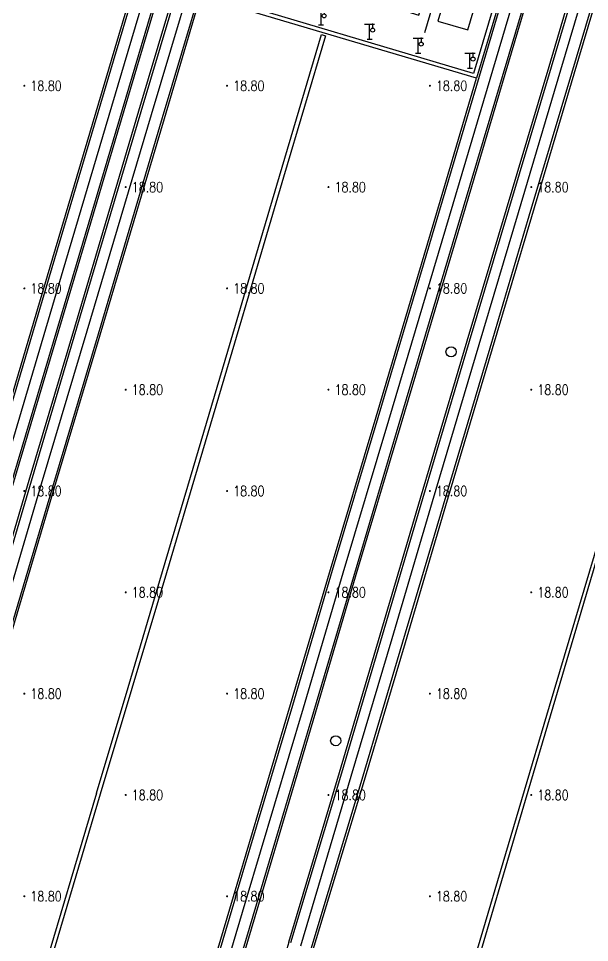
# Model space of a CAD drawing. Extents: x 404846 to 408477, y 3390929 to 3392894.
# Drawn here: x 406790.8 to 406847.1, y 3391829.8 to 3391921 of the extents above; entities that cross this region are included whole.
import ezdxf
from ezdxf.enums import TextEntityAlignment as Align

# ---------------------------------------------------------------- set-up
doc = ezdxf.new("R2010")
doc.units = 0
doc.header["$LTSCALE"] = 0.5
doc.header["$PDSIZE"] = 0.2
doc.layers.get('0').update_dxf_attribs({"linetype": 'CONTINUOUS'})
for name, color, linetype in [('3221', 6, 'CONTINUOUS'), ('DLSS', 4, 'CONTINUOUS'), ('DMTZ', 3, 'CONTINUOUS'), ('GCD', 1, 'CONTINUOUS'), ('GXYZ', 2, 'CONTINUOUS'), ('JMD', 6, 'CONTINUOUS'), ('SXSS', 5, 'CONTINUOUS'), ('ZBTZ', 3, 'CONTINUOUS')]:
    doc.layers.add(name, color=color, linetype=linetype)
doc.styles.add('HZ', font='rs.shx', dxfattribs={"width": 0.8, "bigfont": 'hztxt.shx'})
doc.linetypes.add('10422', pattern='A,0.75,[150,AAA.SHX,S=0.5,R=0,X=0,Y=0.5],1.5,[177,AAA.SHX,S=1,R=0,X=0,Y=0.4],0.75', length=3)
doc.linetypes.add('1161', pattern='A,0,[149,AAA.SHX,S=0.15,R=0,X=0,Y=0],-1.6', length=1.6)
doc.linetypes.add('447', pattern='A,8,-1,[148,AAA.SHX,S=1,R=0,X=0,Y=0],-1', length=10)

# ---------------------------------------------------------------- blocks, each defined once
blk = doc.blocks.new('gc063')
for p, q in [((-1, 3), (1, 3)), ((0, 0), (0, 3)), ((0.6, 3), (0.6, 2.2)), ((-0.5, 0), (0.5, 0))]:
    blk.add_line(p, q)
blk.add_circle((0.6, 1.8), 0.4)
blk.add_point((0.6, 3))
blk.add_point((0.6, 3))
blk = doc.blocks.new('GC200')
at = {"linetype": 'Continuous', "const_width": 0.2, "flags": 128}
blk.add_lwpolyline([(-0.1, 0, 1), (0.1, 0, 1)], format="xyb", close=True, dxfattribs=at)
blk = doc.blocks.new('gc188')
blk.add_circle((0, 0), 1)

msp = doc.modelspace()

# ---------------------------------------------------------------- linework, layer by layer
at = {"layer": '3221', "color": 6}
for points in [[(406749.55, 3391851.382, 18.719), (406759.147, 3391883.818, 18.715), (406765.696, 3391905.851, 18.701), (406771.481, 3391925.358, 18.815), (406777.483, 3391945.539, 19.076), (406782.81, 3391963.523, 19.046), (406784.779, 3391970.166, 18.999), (406814.501, 3391961.359, 18.999), (406812.533, 3391954.717, 19.046), (406807.202, 3391936.719, 19.076), (406801.198, 3391916.532, 18.815), (406795.414, 3391897.028, 18.701), (406788.868, 3391875.004, 18.715), (406779.271, 3391842.57, 18.719)], [(406783.499, 3391842.808, 18.741), (406789.127, 3391861.755, 18.781), (406793.067, 3391875.089, 18.753), (406797.566, 3391890.184, 18.614), (406803.9, 3391911.534, 18.504), (406809.704, 3391931.054, 18.466), (406815.543, 3391950.694, 18.388), (406818.402, 3391960.318, 18.416), (406848.118, 3391951.49, 18.416), (406845.259, 3391941.863, 18.388), (406839.419, 3391922.22, 18.466), (406833.617, 3391902.708, 18.504), (406827.28, 3391881.348, 18.614), (406822.786, 3391866.269, 18.753), (406818.85, 3391852.948, 18.781), (406813.216, 3391833.984, 18.741)], [(406818.629, 3391829.5, 18.713), (406823.606, 3391846.24, 18.852), (406827.632, 3391859.825, 18.852), (406831.615, 3391873.336, 18.712), (406836.221, 3391888.842, 18.684), (406840.089, 3391901.861, 18.749), (406844.288, 3391915.943, 18.872), (406847.961, 3391928.344, 18.986), (406852.414, 3391943.384, 18.97), (406854.263, 3391949.589, 19.004), (406883.973, 3391940.737, 19.004), (406882.131, 3391934.557, 18.97), (406877.685, 3391919.541, 18.986), (406874.003, 3391907.113, 18.872), (406869.801, 3391893.018, 18.749), (406865.937, 3391880.014, 18.684), (406861.341, 3391864.54, 18.712), (406857.361, 3391851.037, 18.852), (406853.325, 3391837.419, 18.852), (406848.353, 3391820.696, 18.713)], [(406813.216, 3391833.984, 18.741), (406805.883, 3391809.287, 18.797), (406801.578, 3391794.676, 18.876), (406797.725, 3391781.754, 18.961), (406793.971, 3391769.014, 19.052), (406789.238, 3391753.089, 18.982), (406784.867, 3391738.351, 18.834), (406780.917, 3391724.963, 18.758), (406778.26, 3391716.019, 18.722), (406775.931, 3391708.238, 18.676), (406773.116, 3391698.626, 18.704), (406770.046, 3391688.364, 18.722), (406764.484, 3391669.57, 18.816), (406762.257, 3391662.005, 18.649)]]:
    msp.add_polyline3d(points, dxfattribs=at)
at = {"layer": 'DMTZ', "linetype": '10422', "flags": 128}
for points, elevation in [([(406835.954, 3391915.128), (406808.743, 3391923.218), (406815.049, 3391944.482), (406816.511, 3391944.029), (406816.865, 3391943.857), (406817.117, 3391943.585), (406817.434, 3391943.008), (406817.621, 3391942.472), (406817.621, 3391942.101), (406812.97, 3391926.47), (406815.959, 3391925.574), (406820.702, 3391941.805)], 19.297), ([(406830.299, 3391938.949), (406830.519, 3391939.37), (406830.852, 3391939.593), (406831.236, 3391939.656), (406831.611, 3391939.571), (406831.906, 3391939.386), (406832.128, 3391939.091), (406832.181, 3391938.736), (406832.136, 3391938.348), (406827.338, 3391922.247), (406830.281, 3391921.348), (406835.106, 3391937.576), (406835.368, 3391937.969), (406835.671, 3391938.148), (406836.066, 3391938.21), (406836.376, 3391938.156), (406836.671, 3391937.966), (406836.869, 3391937.713), (406836.968, 3391937.413), (406836.953, 3391936.977), (406832.134, 3391920.762), (406835.102, 3391919.904), (406839.895, 3391936.112), (406840.024, 3391936.392), (406840.313, 3391936.636), (406840.625, 3391936.774), (406841.04, 3391936.759), (406842.296, 3391936.391), (406835.954, 3391915.128)], 18.984)]:
    msp.add_lwpolyline(points, dxfattribs=dict(at, elevation=elevation))
at = {"layer": 'JMD', "linetype": '447', "flags": 128}
for points, elevation in [([(406848.033, 3391953.98), (406846.177, 3391950.977), (406835.674, 3391915.595), (406809.115, 3391923.527), (406819.572, 3391958.75), (406819.693, 3391962.429), (406814.492, 3391963.928), (406812.637, 3391960.912), (406802.126, 3391925.579), (406775.586, 3391933.431), (406786.063, 3391968.818), (406786.159, 3391972.313), (406778.492, 3391974.639), (406776.62, 3391971.471), (406766.162, 3391936.252)], 20.381), ([(406830.846, 3391919.647), (406835.394, 3391934.999)], 19.886)]:
    msp.add_lwpolyline(points, dxfattribs=dict(at, elevation=elevation))
at = {"layer": 'SXSS', "linetype": 'Continuous', "flags": 128}
for points, elevation in [([(406834.733, 3391824.729), (406840.442, 3391843.937), (406843.167, 3391853.13), (406847.594, 3391868.049), (406852.804, 3391885.632), (406858.528, 3391904.991), (406865.973, 3391929.986), (406866.284, 3391929.894), (406858.839, 3391904.898), (406853.115, 3391885.54), (406847.906, 3391867.957), (406843.478, 3391853.037), (406840.753, 3391843.845), (406835.102, 3391824.62)], 18.715), ([(406798.471, 3391844.555), (406801.588, 3391854.994), (406804.984, 3391866.435), (406807.758, 3391875.753), (406811.421, 3391888.188), (406813.757, 3391896.098), (406816.534, 3391905.467), (406820.675, 3391919.433), (406821.062, 3391919.318), (406816.922, 3391905.352), (406814.145, 3391895.983), (406811.809, 3391888.073), (406808.145, 3391875.638), (406805.371, 3391866.32), (406801.975, 3391854.878), (406798.833, 3391844.448)], 18.668), ([(406798.471, 3391844.555), (406792.781, 3391825.395), (406787.872, 3391808.721), (406782.408, 3391790.317), (406778.301, 3391776.5), (406774.954, 3391765.222), (406771.876, 3391754.757), (406770.237, 3391749.272), (406768.297, 3391742.703), (406765.947, 3391734.783), (406763.342, 3391725.932), (406760.39, 3391715.901), (406756.683, 3391703.46), (406753.056, 3391691.209), (406747.027, 3391670.957), (406745.93, 3391667.155)], 18.681), ([(406798.833, 3391844.448), (406793.143, 3391825.288), (406788.234, 3391808.614), (406782.769, 3391790.21), (406778.663, 3391776.392), (406775.316, 3391765.115), (406772.238, 3391754.649), (406770.599, 3391749.164), (406768.659, 3391742.596), (406766.309, 3391734.676), (406763.704, 3391725.825), (406760.752, 3391715.794), (406757.045, 3391703.352), (406753.418, 3391691.102), (406747.389, 3391670.851), (406746.294, 3391667.047)], 18.681)]:
    msp.add_lwpolyline(points, dxfattribs=dict(at, elevation=elevation))
at = {"layer": 'ZBTZ', "linetype": '1161', "flags": 128}
for points, elevation in [([(406778.006, 3391842.945), (406787.618, 3391875.375), (406794.164, 3391897.399), (406799.948, 3391916.903), (406805.952, 3391937.09), (406811.283, 3391955.087), (406813.41, 3391962.168)], 18.867), ([(406778.234, 3391842.877), (406787.834, 3391875.311), (406794.38, 3391897.335), (406800.164, 3391916.839), (406806.168, 3391937.025), (406811.499, 3391955.023), (406813.409, 3391961.469), (406815.5, 3391960.816), (406813.58, 3391954.407), (406808.249, 3391936.408), (406802.245, 3391916.221), (406796.461, 3391896.717), (406789.915, 3391874.694), (406780.319, 3391842.259)], 18.867), ([(406780.53, 3391842.196), (406790.129, 3391874.631), (406796.674, 3391896.654), (406802.459, 3391916.157), (406808.463, 3391936.344), (406813.794, 3391954.343), (406815.762, 3391960.985)], 18.867), ([(406782.28, 3391843.169), (406787.891, 3391862.121), (406791.831, 3391875.456), (406796.331, 3391890.551), (406802.665, 3391911.901), (406808.469, 3391931.421), (406814.307, 3391951.061), (406817.166, 3391960.685)], 18.583), ([(406782.472, 3391843.113), (406788.109, 3391862.056), (406792.049, 3391875.391), (406796.548, 3391890.486), (406802.882, 3391911.836), (406808.686, 3391931.357), (406814.525, 3391950.996), (406817.286, 3391960.292), (406819.37, 3391959.673), (406816.609, 3391950.377), (406810.77, 3391930.737), (406804.966, 3391911.217), (406798.632, 3391889.867), (406794.133, 3391874.772), (406790.193, 3391861.439), (406784.57, 3391842.49)], 18.583), ([(406812.187, 3391834.289), (406817.832, 3391853.25), (406821.768, 3391866.571), (406826.262, 3391881.651), (406832.599, 3391903.01), (406838.401, 3391922.522), (406844.24, 3391942.166), (406847.1, 3391951.793)], 18.583), ([(406814.277, 3391833.669), (406819.913, 3391852.633), (406823.849, 3391865.954), (406828.343, 3391881.032), (406834.68, 3391902.392), (406840.482, 3391921.904), (406846.322, 3391941.547), (406849.181, 3391951.175)], 18.583), ([(406814.473, 3391833.611), (406820.103, 3391852.577), (406824.039, 3391865.897), (406828.533, 3391880.975), (406834.87, 3391902.336), (406840.672, 3391921.847), (406846.512, 3391941.491), (406849.372, 3391951.118)], 18.583), ([(406817.438, 3391829.835), (406822.432, 3391846.589), (406826.458, 3391860.172), (406830.441, 3391873.684), (406835.047, 3391889.191), (406838.916, 3391902.211), (406843.114, 3391916.292), (406846.787, 3391928.692), (406851.24, 3391943.733), (406853.62, 3391951.802)], 18.775), ([(406819.855, 3391829.136), (406824.921, 3391845.85), (406828.947, 3391859.436), (406832.93, 3391872.947), (406837.535, 3391888.452), (406841.404, 3391901.47), (406845.602, 3391915.553), (406849.276, 3391927.955), (406853.729, 3391942.994), (406856.21, 3391951.529)], 18.804), ([(406819.652, 3391829.197), (406824.68, 3391845.922), (406828.706, 3391859.507), (406832.689, 3391873.018), (406837.294, 3391888.523), (406841.162, 3391901.542), (406845.361, 3391915.624), (406849.034, 3391928.026), (406853.488, 3391943.065), (406855.253, 3391948.991), (406853.186, 3391949.557), (406851.443, 3391943.673), (406846.989, 3391928.632), (406843.316, 3391916.232), (406839.118, 3391902.15), (406835.249, 3391889.131), (406830.643, 3391873.624), (406826.66, 3391860.112), (406822.634, 3391846.529), (406817.617, 3391829.792)], 18.839), ([(406784.784, 3391842.426), (406790.398, 3391861.378), (406794.338, 3391874.712), (406798.837, 3391889.806), (406805.171, 3391911.157), (406808.743, 3391923.218)], 18.706), ([(406811.975, 3391834.352), (406817.625, 3391853.311), (406821.561, 3391866.633), (406826.055, 3391881.712), (406832.392, 3391903.072), (406835.954, 3391915.128)], 18.647), ([(406727.139, 3391548.029), (406730.134, 3391558.094), (406734.586, 3391573.087), (406738.116, 3391585.027), (406742.463, 3391599.661), (406748.622, 3391620.405), (406755.618, 3391644.074), (406761.032, 3391662.368), (406763.243, 3391669.937), (406768.805, 3391688.733), (406771.874, 3391698.994), (406774.69, 3391708.606), (406777.02, 3391716.389), (406779.675, 3391725.331), (406783.625, 3391738.718), (406787.997, 3391753.458), (406792.729, 3391769.382), (406796.484, 3391782.122), (406800.336, 3391795.044), (406804.642, 3391809.655), (406811.975, 3391834.352)], 18.834), ([(406812.187, 3391834.289), (406804.853, 3391809.592), (406800.548, 3391794.981), (406796.696, 3391782.059), (406792.941, 3391769.319), (406788.208, 3391753.395), (406783.837, 3391738.655), (406779.887, 3391725.268), (406777.231, 3391716.326), (406774.901, 3391708.543), (406772.086, 3391698.931), (406769.016, 3391688.67), (406763.454, 3391669.874), (406761.24, 3391662.306), (406755.825, 3391644.013), (406748.83, 3391620.343), (406742.671, 3391599.599), (406738.324, 3391584.965), (406734.793, 3391573.026), (406730.341, 3391558.032), (406727.453, 3391548.325), (406729.55, 3391547.701), (406732.439, 3391557.409), (406736.891, 3391572.404), (406740.422, 3391584.344), (406744.768, 3391598.976), (406750.928, 3391619.722), (406757.924, 3391643.392), (406765.546, 3391669.257), (406771.106, 3391688.048), (406774.177, 3391698.312), (406776.992, 3391707.924), (406779.321, 3391715.703), (406781.978, 3391724.649), (406785.927, 3391738.037), (406790.298, 3391752.774), (406795.032, 3391768.7), (406798.786, 3391781.439), (406802.639, 3391794.362), (406806.944, 3391808.973), (406814.277, 3391833.669)], 18.839), ([(406729.644, 3391547.283), (406732.64, 3391557.349), (406737.092, 3391572.344), (406740.623, 3391584.284), (406744.969, 3391598.917), (406751.129, 3391619.662), (406758.125, 3391643.333), (406765.742, 3391669.199), (406771.302, 3391687.99), (406774.373, 3391698.254), (406777.189, 3391707.866), (406779.517, 3391715.644), (406782.174, 3391724.591), (406786.124, 3391737.979), (406790.495, 3391752.716), (406795.228, 3391768.642), (406798.983, 3391781.381), (406802.835, 3391794.304), (406807.141, 3391808.915), (406814.473, 3391833.611)], 18.843), ([(406817.438, 3391829.835), (406814.486, 3391819.967), (406809.201, 3391802.039), (406802.945, 3391780.882), (406797.356, 3391762.008), (406792.003, 3391744.042), (406786.356, 3391725.006), (406779.988, 3391703.561), (406774.458, 3391684.905), (406767.391, 3391660.953)], 18.733)]:
    msp.add_lwpolyline(points, dxfattribs=dict(at, elevation=elevation))

# ---------------------------------------------------------------- block references
at = {"layer": 'DLSS', "linetype": 'Continuous', "xscale": 0.5, "yscale": 0.5}
for p in [(406820.626, 3391920.379, 18.911), (406825.411, 3391918.972, 18.728), (406830.201, 3391917.593, 18.728), (406835.31, 3391916.113, 18.711)]:
    msp.add_blockref('gc063', p, dxfattribs=at)
at = {"layer": 'GCD', "linetype": 'Continuous'}
ref = msp.add_blockref('GC200', (406791.358, 3391914.379, 18.8), dxfattribs=dict(at, xscale=0.5, yscale=0.5, zscale=0.5))
ref.add_attrib('height', '18.80', dxfattribs={"linetype": 'Continuous', "height": 1, "style": 'HZ', "width": 0.8}).set_placement((406791.958, 3391914.379, 18.8), align=Align.MIDDLE_LEFT)
ref = msp.add_blockref('GC200', (406811.358, 3391914.379, 18.8), dxfattribs=dict(at, xscale=0.5, yscale=0.5, zscale=0.5))
ref.add_attrib('height', '18.80', dxfattribs={"linetype": 'Continuous', "height": 1, "style": 'HZ', "width": 0.8}).set_placement((406811.958, 3391914.379, 18.8), align=Align.MIDDLE_LEFT)
ref = msp.add_blockref('GC200', (406831.358, 3391914.379, 18.8), dxfattribs=dict(at, xscale=0.5, yscale=0.5, zscale=0.5))
ref.add_attrib('height', '18.80', dxfattribs={"linetype": 'Continuous', "height": 1, "style": 'HZ', "width": 0.8}).set_placement((406831.958, 3391914.379, 18.8), align=Align.MIDDLE_LEFT)
ref = msp.add_blockref('GC200', (406801.358, 3391904.379, 18.8), dxfattribs=dict(at, xscale=0.5, yscale=0.5, zscale=0.5))
ref.add_attrib('height', '18.80', dxfattribs={"linetype": 'Continuous', "height": 1, "style": 'HZ', "width": 0.8}).set_placement((406801.958, 3391904.379, 18.8), align=Align.MIDDLE_LEFT)
ref = msp.add_blockref('GC200', (406821.358, 3391904.379, 18.8), dxfattribs=dict(at, xscale=0.5, yscale=0.5, zscale=0.5))
ref.add_attrib('height', '18.80', dxfattribs={"linetype": 'Continuous', "height": 1, "style": 'HZ', "width": 0.8}).set_placement((406821.958, 3391904.379, 18.8), align=Align.MIDDLE_LEFT)
ref = msp.add_blockref('GC200', (406841.358, 3391904.379, 18.8), dxfattribs=dict(at, xscale=0.5, yscale=0.5, zscale=0.5))
ref.add_attrib('height', '18.80', dxfattribs={"linetype": 'Continuous', "height": 1, "style": 'HZ', "width": 0.8}).set_placement((406841.958, 3391904.379, 18.8), align=Align.MIDDLE_LEFT)
ref = msp.add_blockref('GC200', (406791.358, 3391894.379, 18.8), dxfattribs=dict(at, xscale=0.5, yscale=0.5, zscale=0.5))
ref.add_attrib('height', '18.80', dxfattribs={"linetype": 'Continuous', "height": 1, "style": 'HZ', "width": 0.8}).set_placement((406791.958, 3391894.379, 18.8), align=Align.MIDDLE_LEFT)
ref = msp.add_blockref('GC200', (406811.358, 3391894.379, 18.8), dxfattribs=dict(at, xscale=0.5, yscale=0.5, zscale=0.5))
ref.add_attrib('height', '18.80', dxfattribs={"linetype": 'Continuous', "height": 1, "style": 'HZ', "width": 0.8}).set_placement((406811.958, 3391894.379, 18.8), align=Align.MIDDLE_LEFT)
ref = msp.add_blockref('GC200', (406831.358, 3391894.379, 18.8), dxfattribs=dict(at, xscale=0.5, yscale=0.5, zscale=0.5))
ref.add_attrib('height', '18.80', dxfattribs={"linetype": 'Continuous', "height": 1, "style": 'HZ', "width": 0.8}).set_placement((406831.958, 3391894.379, 18.8), align=Align.MIDDLE_LEFT)
ref = msp.add_blockref('GC200', (406801.358, 3391884.379, 18.8), dxfattribs=dict(at, xscale=0.5, yscale=0.5, zscale=0.5))
ref.add_attrib('height', '18.80', dxfattribs={"linetype": 'Continuous', "height": 1, "style": 'HZ', "width": 0.8}).set_placement((406801.958, 3391884.379, 18.8), align=Align.MIDDLE_LEFT)
ref = msp.add_blockref('GC200', (406821.358, 3391884.379, 18.8), dxfattribs=dict(at, xscale=0.5, yscale=0.5, zscale=0.5))
ref.add_attrib('height', '18.80', dxfattribs={"linetype": 'Continuous', "height": 1, "style": 'HZ', "width": 0.8}).set_placement((406821.958, 3391884.379, 18.8), align=Align.MIDDLE_LEFT)
ref = msp.add_blockref('GC200', (406841.358, 3391884.379, 18.8), dxfattribs=dict(at, xscale=0.5, yscale=0.5, zscale=0.5))
ref.add_attrib('height', '18.80', dxfattribs={"linetype": 'Continuous', "height": 1, "style": 'HZ', "width": 0.8}).set_placement((406841.958, 3391884.379, 18.8), align=Align.MIDDLE_LEFT)
ref = msp.add_blockref('GC200', (406791.358, 3391874.379, 18.8), dxfattribs=dict(at, xscale=0.5, yscale=0.5, zscale=0.5))
ref.add_attrib('height', '18.80', dxfattribs={"linetype": 'Continuous', "height": 1, "style": 'HZ', "width": 0.8}).set_placement((406791.958, 3391874.379, 18.8), align=Align.MIDDLE_LEFT)
ref = msp.add_blockref('GC200', (406811.358, 3391874.379, 18.8), dxfattribs=dict(at, xscale=0.5, yscale=0.5, zscale=0.5))
ref.add_attrib('height', '18.80', dxfattribs={"linetype": 'Continuous', "height": 1, "style": 'HZ', "width": 0.8}).set_placement((406811.958, 3391874.379, 18.8), align=Align.MIDDLE_LEFT)
ref = msp.add_blockref('GC200', (406831.358, 3391874.379, 18.8), dxfattribs=dict(at, xscale=0.5, yscale=0.5, zscale=0.5))
ref.add_attrib('height', '18.80', dxfattribs={"linetype": 'Continuous', "height": 1, "style": 'HZ', "width": 0.8}).set_placement((406831.958, 3391874.379, 18.8), align=Align.MIDDLE_LEFT)
ref = msp.add_blockref('GC200', (406801.358, 3391864.379, 18.8), dxfattribs=dict(at, xscale=0.5, yscale=0.5, zscale=0.5))
ref.add_attrib('height', '18.80', dxfattribs={"linetype": 'Continuous', "height": 1, "style": 'HZ', "width": 0.8}).set_placement((406801.958, 3391864.379, 18.8), align=Align.MIDDLE_LEFT)
ref = msp.add_blockref('GC200', (406821.358, 3391864.379, 18.8), dxfattribs=dict(at, xscale=0.5, yscale=0.5, zscale=0.5))
ref.add_attrib('height', '18.80', dxfattribs={"linetype": 'Continuous', "height": 1, "style": 'HZ', "width": 0.8}).set_placement((406821.958, 3391864.379, 18.8), align=Align.MIDDLE_LEFT)
ref = msp.add_blockref('GC200', (406841.358, 3391864.379, 18.8), dxfattribs=dict(at, xscale=0.5, yscale=0.5, zscale=0.5))
ref.add_attrib('height', '18.80', dxfattribs={"linetype": 'Continuous', "height": 1, "style": 'HZ', "width": 0.8}).set_placement((406841.958, 3391864.379, 18.8), align=Align.MIDDLE_LEFT)
ref = msp.add_blockref('GC200', (406791.358, 3391854.379, 18.8), dxfattribs=dict(at, xscale=0.5, yscale=0.5, zscale=0.5))
ref.add_attrib('height', '18.80', dxfattribs={"linetype": 'Continuous', "height": 1, "style": 'HZ', "width": 0.8}).set_placement((406791.958, 3391854.379, 18.8), align=Align.MIDDLE_LEFT)
ref = msp.add_blockref('GC200', (406811.358, 3391854.379, 18.8), dxfattribs=dict(at, xscale=0.5, yscale=0.5, zscale=0.5))
ref.add_attrib('height', '18.80', dxfattribs={"linetype": 'Continuous', "height": 1, "style": 'HZ', "width": 0.8}).set_placement((406811.958, 3391854.379, 18.8), align=Align.MIDDLE_LEFT)
ref = msp.add_blockref('GC200', (406831.358, 3391854.379, 18.8), dxfattribs=dict(at, xscale=0.5, yscale=0.5, zscale=0.5))
ref.add_attrib('height', '18.80', dxfattribs={"linetype": 'Continuous', "height": 1, "style": 'HZ', "width": 0.8}).set_placement((406831.958, 3391854.379, 18.8), align=Align.MIDDLE_LEFT)
ref = msp.add_blockref('GC200', (406801.358, 3391844.379, 18.8), dxfattribs=dict(at, xscale=0.5, yscale=0.5, zscale=0.5))
ref.add_attrib('height', '18.80', dxfattribs={"linetype": 'Continuous', "height": 1, "style": 'HZ', "width": 0.8}).set_placement((406801.958, 3391844.379, 18.8), align=Align.MIDDLE_LEFT)
ref = msp.add_blockref('GC200', (406821.358, 3391844.379, 18.8), dxfattribs=dict(at, xscale=0.5, yscale=0.5, zscale=0.5))
ref.add_attrib('height', '18.80', dxfattribs={"linetype": 'Continuous', "height": 1, "style": 'HZ', "width": 0.8}).set_placement((406821.958, 3391844.379, 18.8), align=Align.MIDDLE_LEFT)
ref = msp.add_blockref('GC200', (406841.358, 3391844.379, 18.8), dxfattribs=dict(at, xscale=0.5, yscale=0.5, zscale=0.5))
ref.add_attrib('height', '18.80', dxfattribs={"linetype": 'Continuous', "height": 1, "style": 'HZ', "width": 0.8}).set_placement((406841.958, 3391844.379, 18.8), align=Align.MIDDLE_LEFT)
ref = msp.add_blockref('GC200', (406791.358, 3391834.379, 18.8), dxfattribs=dict(at, xscale=0.5, yscale=0.5, zscale=0.5))
ref.add_attrib('height', '18.80', dxfattribs={"linetype": 'Continuous', "height": 1, "style": 'HZ', "width": 0.8}).set_placement((406791.958, 3391834.379, 18.8), align=Align.MIDDLE_LEFT)
ref = msp.add_blockref('GC200', (406811.358, 3391834.379, 18.8), dxfattribs=dict(at, xscale=0.5, yscale=0.5, zscale=0.5))
ref.add_attrib('height', '18.80', dxfattribs={"linetype": 'Continuous', "height": 1, "style": 'HZ', "width": 0.8}).set_placement((406811.958, 3391834.379, 18.8), align=Align.MIDDLE_LEFT)
ref = msp.add_blockref('GC200', (406831.358, 3391834.379, 18.8), dxfattribs=dict(at, xscale=0.5, yscale=0.5, zscale=0.5))
ref.add_attrib('height', '18.80', dxfattribs={"linetype": 'Continuous', "height": 1, "style": 'HZ', "width": 0.8}).set_placement((406831.958, 3391834.379, 18.8), align=Align.MIDDLE_LEFT)
at = {"layer": 'GXYZ', "linetype": 'Continuous', "xscale": 0.5, "yscale": 0.5}
for p in [(406833.449, 3391888.125, 18.719), (406822.073, 3391849.731, 18.835)]:
    msp.add_blockref('gc188', p, dxfattribs=at)

doc.saveas('drawing.dxf')
